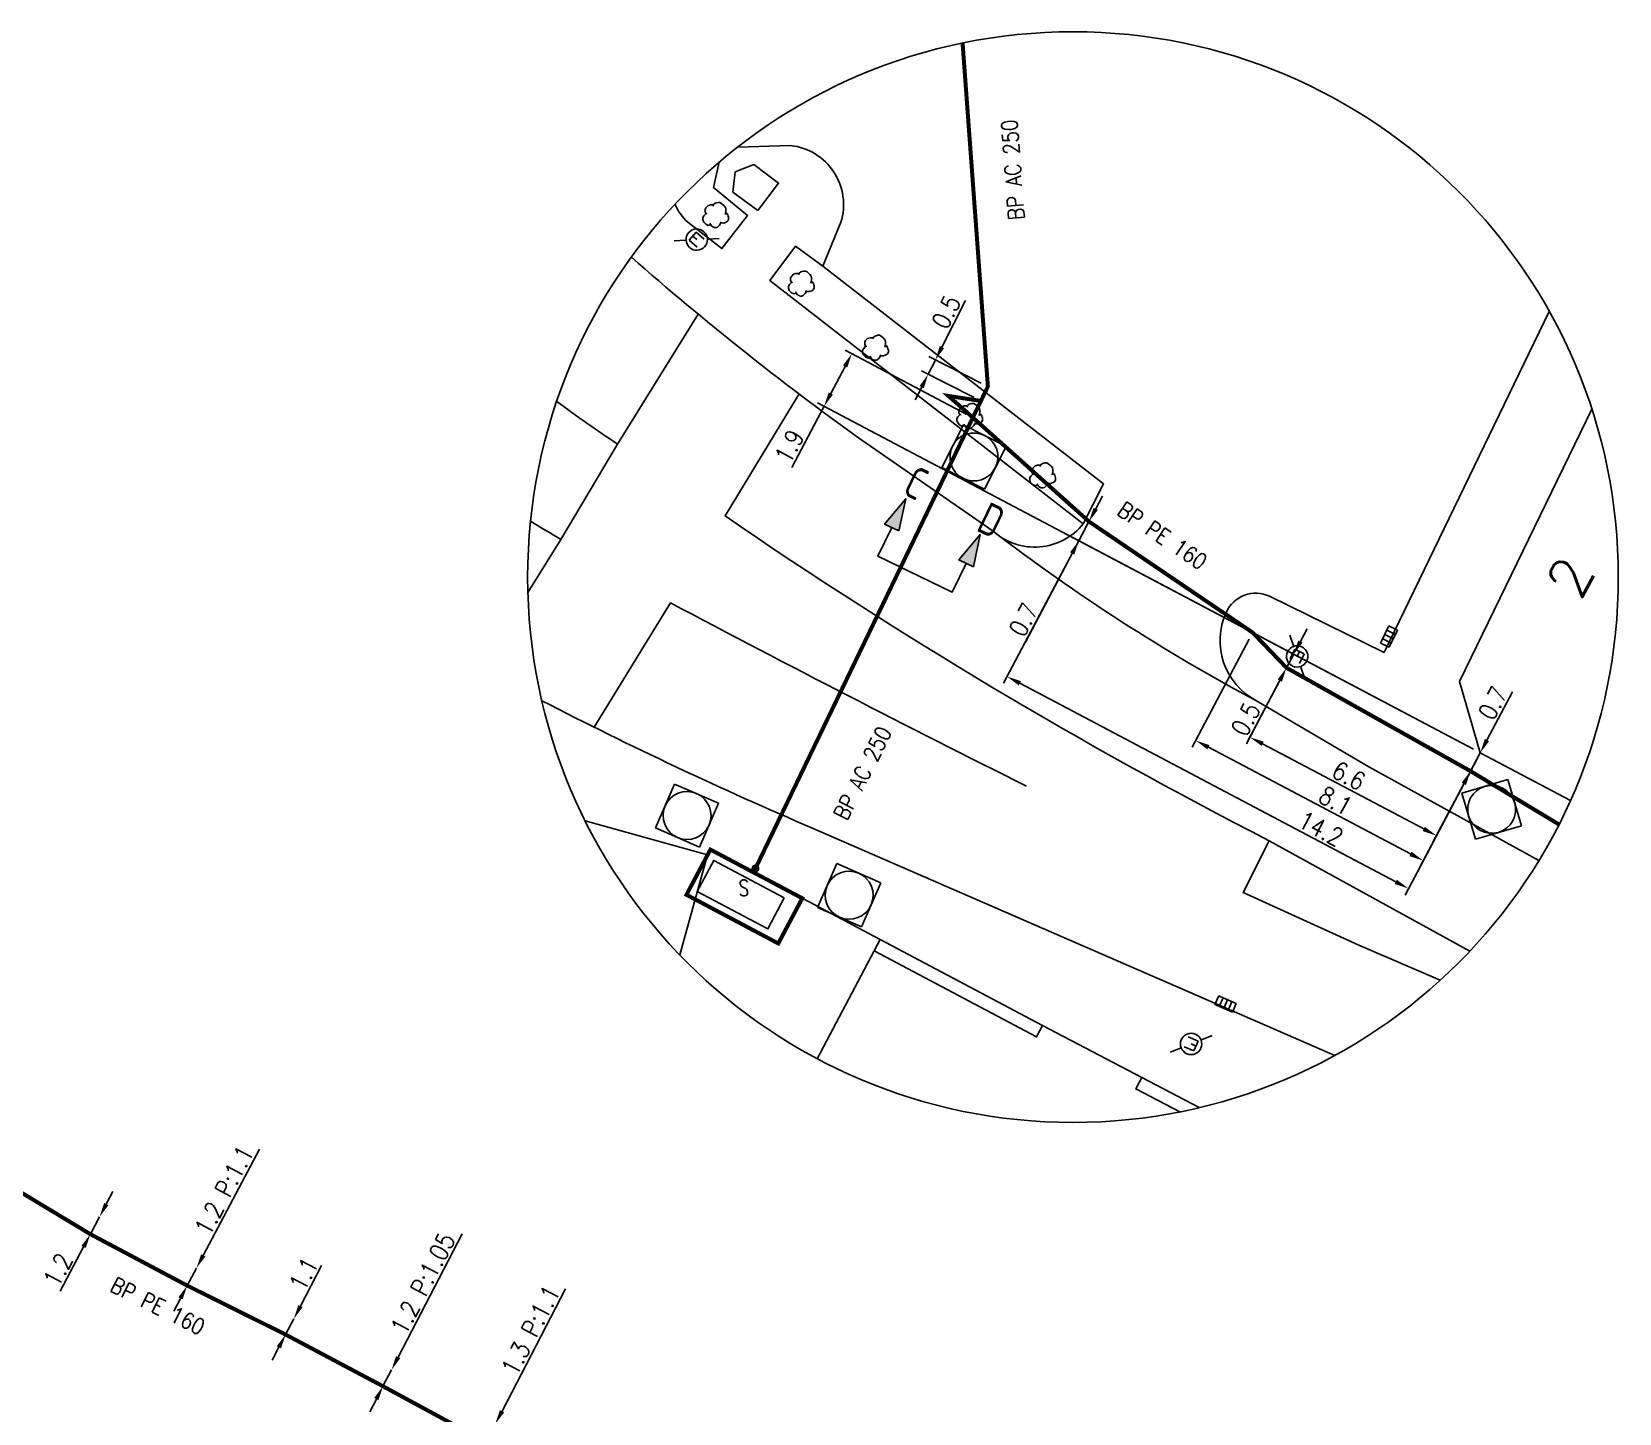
# Model space of a CAD drawing. Header units: millimetres. Extents: x 183997 to 185000, y 127999 to 129007.
# Drawn here: x 184152.9 to 184252.2, y 128248 to 128334.4 of the extents above; entities that cross this region are included whole.
import ezdxf
from ezdxf.enums import TextEntityAlignment as Align

# ---------------------------------------------------------------- set-up
doc = ezdxf.new("R2010")
doc.units = ezdxf.units.MM
doc.header["$PDMODE"] = 34
doc.linetypes.add('L_25_PE', pattern=[2000, 1000, 1000])
doc.layers.get('0').update_dxf_attribs({"linetype": 'CONTINUOUS'})
doc.layers.get('DEFPOINTS').update_dxf_attribs({"linetype": 'CONTINUOUS'})
doc.layers.add('L_150', color=1, linetype='CONTINUOUS')
doc.layers.add('L_900', color=7, linetype='CONTINUOUS')
doc.styles.add('G_ROMANS', font='ROMANS.SHX', dxfattribs={"width": 0.75})
doc.styles.add('indication', font='isocp.shx', dxfattribs={"width": 0.85})
doc.styles.get("Standard").update_dxf_attribs({"font": 'romans.shx', "width": 0.85})
doc.dimstyles.get("Standard").update_dxf_attribs({"dimtxt": 1.5, "dimasz": 1.2, "dimexe": 0.625, "dimexo": 0.625, "dimgap": 0.25, "dimtad": 1, "dimdec": 1, "dimzin": 0, "dimdsep": 46, "dimtxsty": 'Standard', "dimcen": -0.5, "dimadec": 0, "dimazin": 0, "dimtfac": 1, "dimtdec": 1, "dimtmove": 0, "dimatfit": 3, "dimfxl": 0, "dimtolj": 1, "dimtzin": 0, "dimarcsym": 0})

# ---------------------------------------------------------------- blocks, each defined once
blk = doc.blocks.new('L_300_11')
at = {"color": 0, "linetype": 'Continuous', "const_width": 0.248, "flags": 128}
blk.add_lwpolyline([(-0.126, 0, 1), (0.126, 0, 1)], format="xyb", close=True, dxfattribs=at)
at = {"linetype": 'Continuous', "style": 'G_ROMANS', "width": 0.75}
blk.add_attdef('S', text='', height=1, dxfattribs=at).set_placement((0, 1.35), align=Align.MIDDLE_CENTER)
at = {"color": 0, "linetype": 'Continuous', "width": 0.75, "flags": 3}
for tag, p in [('DEF_LEG', (0, -5)), ('DEF_COUP', (0, -7.5)), ('DEF_TYPE', (0, -10))]:
    blk.add_attdef(tag, text='', height=1.2, dxfattribs=at).set_placement(p, align=Align.MIDDLE)
blk = doc.blocks.new('*D866')
at = {"layer": 'DEFPOINTS', "color": 0, "linetype": 'Continuous', "transparency": 16777216}
for p in [(184231.846, 128295.473), (184231.397, 128294.624), (184243.518, 128289.308)]:
    blk.add_point(p, dxfattribs=at)
at = {"layer": 'L_900', "color": 0, "linetype": 'Continuous', "lineweight": -2, "transparency": 16777216}
for p, q in [((184232.266, 128296.268), (184232.686, 128297.064)), ((184231.846, 128295.473), (184231.397, 128294.624)), ((184243.103, 128289.527), (184231.431, 128295.692)), ((184230.977, 128293.828), (184228.958, 128290.005))]:
    blk.add_line(p, q, dxfattribs=at)
at = {"layer": 'L_900', "color": 0, "linetype": 'Continuous', "transparency": 16777216}
for points in [[(184232.133, 128296.339), (184232.399, 128296.198), (184231.846, 128295.473)], [(184230.844, 128293.898), (184231.11, 128293.758), (184231.397, 128294.624)]]:
    blk.add_solid(points, dxfattribs=at)
at = {"layer": 'L_900', "color": 0, "linetype": 'Continuous', "transparency": 16777216, "insert": (184228.85, 128291.407), "char_height": 1.125, "attachment_point": 5, "rotation": 62.1602}
blk.add_mtext('\\A1;0.5', dxfattribs=at)
blk = doc.blocks.new('*D867')
at = {"layer": 'DEFPOINTS', "color": 0, "linetype": 'Continuous', "transparency": 16777216}
for p in [(184219.04, 128303.774), (184218.405, 128302.571), (184243.518, 128289.308)]:
    blk.add_point(p, dxfattribs=at)
at = {"layer": 'L_900', "color": 0, "linetype": 'Continuous', "lineweight": -2, "transparency": 16777216}
for p, q in [((184219.46, 128304.569), (184219.881, 128305.365)), ((184219.04, 128303.774), (184218.405, 128302.571)), ((184243.103, 128289.527), (184217.99, 128302.79)), ((184217.985, 128301.775), (184215.058, 128296.233))]:
    blk.add_line(p, q, dxfattribs=at)
at = {"layer": 'L_900', "color": 0, "linetype": 'Continuous', "transparency": 16777216}
for points in [[(184219.328, 128304.64), (184219.593, 128304.499), (184219.04, 128303.774)], [(184217.852, 128301.845), (184218.117, 128301.705), (184218.405, 128302.571)]]:
    blk.add_solid(points, dxfattribs=at)
at = {"layer": 'L_900', "color": 0, "linetype": 'Continuous', "transparency": 16777216, "insert": (184214.95, 128297.635), "char_height": 1.125, "attachment_point": 5, "rotation": 62.1602}
blk.add_mtext('\\A1;0.7', dxfattribs=at)
blk = doc.blocks.new('*D868')
at = {"layer": 'DEFPOINTS', "color": 0, "linetype": 'Continuous', "transparency": 16777216}
for p in [(184229.281, 128296.827), (184243.518, 128289.308), (184239.953, 128282.558)]:
    blk.add_point(p, dxfattribs=at)
at = {"layer": 'L_900', "color": 0, "linetype": 'Continuous', "lineweight": -2, "transparency": 16777216}
for p, q in [((184229.062, 128296.412), (184225.498, 128289.663)), ((184226.512, 128289.657), (184239.157, 128282.979)), ((184243.299, 128288.894), (184239.734, 128282.144))]:
    blk.add_line(p, q, dxfattribs=at)
at = {"layer": 'L_900', "color": 0, "linetype": 'Continuous', "transparency": 16777216}
for points in [[(184226.582, 128289.789), (184226.442, 128289.524), (184225.716, 128290.077)], [(184239.227, 128283.111), (184239.087, 128282.846), (184239.953, 128282.558)]]:
    blk.add_solid(points, dxfattribs=at)
at = {"layer": 'L_900', "color": 0, "linetype": 'Continuous', "transparency": 16777216, "insert": (184234.467, 128286.304), "char_height": 1.125, "attachment_point": 5, "rotation": 332.1602}
blk.add_mtext('\\A1;8.1', dxfattribs=at)
blk = doc.blocks.new('*D1225')
at = {"layer": 'DEFPOINTS', "color": 0, "linetype": 'Continuous', "transparency": 16777216}
for p in [(184219.04, 128303.774), (184243.518, 128289.308), (184239.031, 128280.813)]:
    blk.add_point(p, dxfattribs=at)
at = {"layer": 'L_900', "color": 0, "linetype": 'Continuous', "lineweight": -2, "transparency": 16777216}
for p, q in [((184218.821, 128303.359), (184213.699, 128293.661)), ((184214.714, 128293.655), (184238.235, 128281.233)), ((184243.299, 128288.894), (184238.812, 128280.398))]:
    blk.add_line(p, q, dxfattribs=at)
at = {"layer": 'L_900', "color": 0, "linetype": 'Continuous', "transparency": 16777216}
for points in [[(184214.784, 128293.788), (184214.644, 128293.523), (184213.918, 128294.075)], [(184238.305, 128281.366), (184238.165, 128281.1), (184239.031, 128280.813)]]:
    blk.add_solid(points, dxfattribs=at)
at = {"layer": 'L_900', "color": 0, "linetype": 'Continuous', "transparency": 16777216, "insert": (184233.545, 128284.558), "char_height": 1.125, "attachment_point": 5, "rotation": 332.1602}
blk.add_mtext('\\A1;14.2', dxfattribs=at)
blk = doc.blocks.new('*D1226')
at = {"layer": 'DEFPOINTS', "color": 0, "linetype": 'Continuous', "transparency": 16777216}
for p in [(184243.518, 128289.308), (184243.518, 128289.308), (184242.911, 128288.159)]:
    blk.add_point(p, dxfattribs=at)
at = {"layer": 'L_900', "color": 0, "linetype": 'Continuous', "lineweight": -2, "transparency": 16777216}
for p, q in [((184243.938, 128290.104), (184245.53, 128293.118)), ((184242.911, 128288.159), (184243.518, 128289.308)), ((184242.49, 128287.363), (184242.07, 128286.567))]:
    blk.add_line(p, q, dxfattribs=at)
at = {"layer": 'L_900', "color": 0, "linetype": 'Continuous', "transparency": 16777216}
for points in [[(184243.805, 128290.174), (184244.071, 128290.034), (184243.518, 128289.308)], [(184242.358, 128287.433), (184242.623, 128287.293), (184242.911, 128288.159)]]:
    blk.add_solid(points, dxfattribs=at)
at = {"layer": 'L_900', "color": 0, "linetype": 'Continuous', "transparency": 16777216, "insert": (184244.311, 128292.416), "char_height": 1.125, "attachment_point": 5, "rotation": 62.1602}
blk.add_mtext('\\A1;0.7', dxfattribs=at)
blk = doc.blocks.new('*D1227')
at = {"layer": 'DEFPOINTS', "color": 0, "linetype": 'Continuous', "transparency": 16777216}
for p in [(184157.135, 128260.277), (184157.135, 128260.277), (184156.561, 128259.189)]:
    blk.add_point(p, dxfattribs=at)
at = {"layer": 'L_150', "color": 0, "linetype": 'Continuous', "lineweight": -2, "transparency": 16777216}
for p, q in [((184157.555, 128261.072), (184157.976, 128261.868)), ((184157.135, 128260.277), (184156.561, 128259.189)), ((184156.14, 128258.393), (184154.673, 128255.615))]:
    blk.add_line(p, q, dxfattribs=at)
at = {"layer": 'L_150', "color": 0, "linetype": 'Continuous', "transparency": 16777216}
for points in [[(184157.423, 128261.142), (184157.688, 128261.002), (184157.135, 128260.277)], [(184156.008, 128258.463), (184156.273, 128258.323), (184156.561, 128259.189)]]:
    blk.add_solid(points, dxfattribs=at)
at = {"layer": 'L_150', "color": 0, "linetype": 'Continuous', "transparency": 16777216, "insert": (184154.533, 128256.956), "char_height": 1.125, "attachment_point": 5, "rotation": 62.1602}
blk.add_mtext('\\A1;1.2', dxfattribs=at)
blk = doc.blocks.new('*D1228')
at = {"layer": 'DEFPOINTS', "color": 0, "linetype": 'Continuous', "transparency": 16777216}
for p in [(184202.467, 128310.988), (184211.776, 128310.279), (184243.518, 128289.308)]:
    blk.add_point(p, dxfattribs=at)
at = {"layer": 'L_900', "color": 0, "linetype": 'Continuous', "lineweight": -2, "transparency": 16777216}
for p, q in [((184211.362, 128310.498), (184203.79, 128314.496)), ((184203.784, 128313.482), (184202.888, 128311.784)), ((184243.103, 128289.527), (184202.053, 128311.207)), ((184202.467, 128310.988), (184200.443, 128307.156))]:
    blk.add_line(p, q, dxfattribs=at)
at = {"layer": 'L_900', "color": 0, "linetype": 'Continuous', "transparency": 16777216}
for points in [[(184203.652, 128313.552), (184203.917, 128313.412), (184204.205, 128314.278)], [(184202.755, 128311.854), (184203.02, 128311.714), (184202.467, 128310.988)]]:
    blk.add_solid(points, dxfattribs=at)
at = {"layer": 'L_900', "color": 0, "linetype": 'Continuous', "transparency": 16777216, "insert": (184200.293, 128308.477), "char_height": 1.125, "attachment_point": 5, "rotation": 62.1602}
blk.add_mtext('\\A1;1.9', dxfattribs=at)
blk = doc.blocks.new('*D1229')
at = {"layer": 'DEFPOINTS', "color": 0, "linetype": 'Continuous', "transparency": 16777216}
for p in [(184231.397, 128294.624), (184243.518, 128289.308), (184240.78, 128284.125)]:
    blk.add_point(p, dxfattribs=at)
at = {"layer": 'L_900', "color": 0, "linetype": 'Continuous', "lineweight": -2, "transparency": 16777216}
for p, q in [((184231.178, 128294.209), (184228.889, 128289.875)), ((184229.904, 128289.869), (184239.984, 128284.545)), ((184243.299, 128288.894), (184240.561, 128283.71))]:
    blk.add_line(p, q, dxfattribs=at)
at = {"layer": 'L_900', "color": 0, "linetype": 'Continuous', "transparency": 16777216}
for points in [[(184229.974, 128290.001), (184229.834, 128289.736), (184229.108, 128290.289)], [(184240.054, 128284.678), (184239.914, 128284.412), (184240.78, 128284.125)]]:
    blk.add_solid(points, dxfattribs=at)
at = {"layer": 'L_900', "color": 0, "linetype": 'Continuous', "transparency": 16777216, "insert": (184235.294, 128287.87), "char_height": 1.125, "attachment_point": 5, "rotation": 332.1602}
blk.add_mtext('\\A1;6.6', dxfattribs=at)
blk = doc.blocks.new('*D1230')
at = {"layer": 'DEFPOINTS', "color": 0, "linetype": 'Continuous', "transparency": 16777216}
for p in [(184209.429, 128313.882), (184212.714, 128312.223), (184212.279, 128311.322)]:
    blk.add_point(p, dxfattribs=at)
at = {"layer": 'L_900', "color": 0, "linetype": 'Continuous', "lineweight": -2, "transparency": 16777216}
for p, q in [((184209.835, 128314.686), (184211.313, 128317.612)), ((184211.861, 128311.533), (184208.56, 128313.201)), ((184208.978, 128312.99), (184209.429, 128313.882)), ((184212.296, 128312.434), (184209.011, 128314.094)), ((184208.572, 128312.186), (184208.166, 128311.383))]:
    blk.add_line(p, q, dxfattribs=at)
at = {"layer": 'L_900', "color": 0, "linetype": 'Continuous', "transparency": 16777216}
for points in [[(184209.701, 128314.753), (184209.969, 128314.618), (184209.429, 128313.882)], [(184208.438, 128312.254), (184208.706, 128312.119), (184208.978, 128312.99)]]:
    blk.add_solid(points, dxfattribs=at)
at = {"layer": 'L_900', "color": 0, "linetype": 'Continuous', "transparency": 16777216, "insert": (184210.107, 128316.889), "char_height": 1.125, "attachment_point": 5, "rotation": 63.19887}
blk.add_mtext('\\A1;0.5', dxfattribs=at)
blk = doc.blocks.new('*D541')
at = {"layer": 'DEFPOINTS', "color": 0, "linetype": 'Continuous', "transparency": 16777216}
for p in [(184175.404, 128250.703), (184175.404, 128250.703), (184174.869, 128249.674)]:
    blk.add_point(p, dxfattribs=at)
at = {"layer": 'L_150', "color": 0, "linetype": 'Continuous', "lineweight": -2, "transparency": 16777216}
for p, q in [((184175.819, 128251.502), (184179.829, 128259.219)), ((184174.869, 128249.674), (184175.404, 128250.703)), ((184174.454, 128248.875), (184174.039, 128248.077))]:
    blk.add_line(p, q, dxfattribs=at)
at = {"layer": 'L_150', "color": 0, "linetype": 'Continuous', "transparency": 16777216}
for points in [[(184175.686, 128251.571), (184175.952, 128251.433), (184175.404, 128250.703)], [(184174.321, 128248.944), (184174.587, 128248.806), (184174.869, 128249.674)]]:
    blk.add_solid(points, dxfattribs=at)
at = {"layer": 'L_150', "color": 0, "linetype": 'Continuous', "transparency": 16777216, "insert": (184177.366, 128256.106), "char_height": 1.125, "attachment_point": 5, "rotation": 62.54202}
blk.add_mtext('\\A1;1.2 P:1.05', dxfattribs=at)
blk = doc.blocks.new('*D544')
at = {"layer": 'DEFPOINTS', "color": 0, "linetype": 'Continuous', "transparency": 16777216}
for p in [(184169.285, 128253.883), (184169.285, 128253.883), (184168.775, 128252.908)]:
    blk.add_point(p, dxfattribs=at)
at = {"layer": 'L_150', "color": 0, "linetype": 'Continuous', "lineweight": -2, "transparency": 16777216}
for p, q in [((184169.702, 128254.68), (184171.032, 128257.222)), ((184168.775, 128252.908), (184169.285, 128253.883)), ((184168.357, 128252.111), (184167.94, 128251.313))]:
    blk.add_line(p, q, dxfattribs=at)
at = {"layer": 'L_150', "color": 0, "linetype": 'Continuous', "transparency": 16777216}
for points in [[(184169.569, 128254.75), (184169.835, 128254.611), (184169.285, 128253.883)], [(184168.224, 128252.18), (184168.49, 128252.041), (184168.775, 128252.908)]]:
    blk.add_solid(points, dxfattribs=at)
at = {"layer": 'L_150', "color": 0, "linetype": 'Continuous', "transparency": 16777216, "insert": (184169.911, 128256.698), "char_height": 1.125, "attachment_point": 5, "rotation": 62.37578}
blk.add_mtext('\\A1;1.1', dxfattribs=at)
blk = doc.blocks.new('*D545')
at = {"layer": 'DEFPOINTS', "color": 0, "linetype": 'Continuous', "transparency": 16777216}
for p in [(184163.201, 128257.067), (184163.201, 128257.067), (184162.621, 128255.97)]:
    blk.add_point(p, dxfattribs=at)
at = {"layer": 'L_150', "color": 0, "linetype": 'Continuous', "lineweight": -2, "transparency": 16777216}
for p, q in [((184163.622, 128257.862), (184167.136, 128264.503)), ((184162.621, 128255.97), (184163.201, 128257.067)), ((184162.2, 128255.175), (184161.779, 128254.38))]:
    blk.add_line(p, q, dxfattribs=at)
at = {"layer": 'L_150', "color": 0, "linetype": 'Continuous', "transparency": 16777216}
for points in [[(184163.49, 128257.932), (184163.755, 128257.792), (184163.201, 128257.067)], [(184162.068, 128255.245), (184162.333, 128255.105), (184162.621, 128255.97)]]:
    blk.add_solid(points, dxfattribs=at)
at = {"layer": 'L_150', "color": 0, "linetype": 'Continuous', "transparency": 16777216, "insert": (184164.927, 128261.931), "char_height": 1.125, "attachment_point": 5, "rotation": 62.11393}
blk.add_mtext('\\A1;1.2 P:1.1', dxfattribs=at)
blk = doc.blocks.new('*D554')
at = {"layer": 'DEFPOINTS', "color": 0, "linetype": 'Continuous', "transparency": 16777216}
for p in [(184181.9, 128247.319), (184181.9, 128247.319), (184181.309, 128246.184)]:
    blk.add_point(p, dxfattribs=at)
at = {"layer": 'L_150', "color": 0, "linetype": 'Continuous', "lineweight": -2, "transparency": 16777216}
for p, q in [((184182.316, 128248.118), (184186.298, 128255.763)), ((184181.309, 128246.184), (184181.9, 128247.319)), ((184180.893, 128245.386), (184180.477, 128244.588))]:
    blk.add_line(p, q, dxfattribs=at)
at = {"layer": 'L_150', "color": 0, "linetype": 'Continuous', "transparency": 16777216}
for points in [[(184182.183, 128248.187), (184182.449, 128248.048), (184181.9, 128247.319)], [(184180.76, 128245.455), (184181.026, 128245.317), (184181.309, 128246.184)]]:
    blk.add_solid(points, dxfattribs=at)
at = {"layer": 'L_150', "color": 0, "linetype": 'Continuous', "transparency": 16777216, "insert": (184184.105, 128253.177), "char_height": 1.125, "attachment_point": 5, "rotation": 62.48654}
blk.add_mtext('\\A1;1.3 P:1.1', dxfattribs=at)

msp = doc.modelspace()

# ---------------------------------------------------------------- hatches: boundary and pattern name
at = {"layer": 'L_900', "ltscale": 0.5}
h = msp.add_hatch(color=256, dxfattribs=at)
h.dxf.hatch_style = 1
h.paths.add_polyline_path([(184206.252, 128303.621), (184207.153, 128303.186), (184207.571, 128305.205)])
h = msp.add_hatch(color=256, dxfattribs=at)
h.dxf.hatch_style = 1
h.paths.add_polyline_path([(184210.906, 128301.376), (184211.807, 128300.942), (184212.225, 128302.96)])

# ---------------------------------------------------------------- linework, layer by layer
at = {"layer": 'L_150', "linetype": 'L_25_PE', "const_width": 0.25, "flags": 128}
msp.add_lwpolyline([(184132.454, 128276.069), (184131.448, 128276.219), (184132.193, 128275.552), (184135.845, 128272.29), (184140.965, 128268.816), (184142.023, 128267.715), (184147.78, 128264.482), (184156.561, 128259.189), (184162.621, 128255.97), (184168.775, 128252.908), (184174.869, 128249.674), (184181.309, 128246.184), (184188.226, 128242.65), (184194.008, 128239.624), (184201.111, 128235.886), (184207.488, 128232.543), (184213.63, 128229.274), (184219, 128226.483), (184222.644, 128224.434), (184224.147, 128223.588), (184229.616, 128220.845), (184250.78, 128209.543), (184257.357, 128206.043), (184262.249, 128203.205), (184268.429, 128200.279), (184276.311, 128196.101), (184283.369, 128192.246), (184288.99, 128189.23), (184295.518, 128185.742), (184302.189, 128182.334), (184307.73, 128179.379), (184315.74, 128175.146), (184322.502, 128171.685), (184328.27, 128168.706), (184330.936, 128167.298), (184336.633, 128164.024), (184342.714, 128160.875), (184349.198, 128157.365), (184355.557, 128153.999), (184361.65, 128150.948), (184371.119, 128145.725), (184377.056, 128142.447), (184383.321, 128139.227), (184389.582, 128135.943), (184396.262, 128132.474), (184398.811, 128131.213), (184409.932, 128125.004), (184412.216, 128123.822), (184425.407, 128116.855), (184430.283, 128114.322), (184435.18, 128111.828), (184440.851, 128108.667), (184447.275, 128105.25), (184452.212, 128102.679)], dxfattribs=at)
at = {"layer": 'L_900', "color": 252}
for p, q in [((184195.016, 128323.177), (184195.017, 128323.305)), ((184195.066, 128323.023), (184195.016, 128323.177)), ((184195.017, 128323.305), (184195.069, 128323.407)), ((184195.069, 128323.407), (184195.198, 128323.534)), ((184195.198, 128323.534), (184195.351, 128323.584)), ((184195.351, 128323.584), (184195.479, 128323.583)), ((184195.479, 128323.583), (184195.53, 128323.557)), ((184195.556, 128323.608), (184195.504, 128323.506)), ((184195.659, 128323.684), (184195.556, 128323.608)), ((184195.659, 128323.684), (184195.813, 128323.734)), ((184195.813, 128323.734), (184195.94, 128323.733)), ((184195.94, 128323.733), (184196.042, 128323.681)), ((184196.042, 128323.681), (184196.22, 128323.526)), ((184196.22, 128323.526), (184196.296, 128323.423)), ((184196.32, 128323.219), (184196.293, 128323.04)), ((184196.296, 128323.423), (184196.321, 128323.347)), ((184196.321, 128323.347), (184196.32, 128323.219)), ((184194.886, 128322.795), (184194.885, 128322.667)), ((184194.885, 128322.667), (184194.935, 128322.513)), ((184194.938, 128322.897), (184194.886, 128322.795)), ((184194.935, 128322.513), (184195.062, 128322.385)), ((184195.066, 128323.023), (184194.938, 128322.897)), ((184195.062, 128322.385), (184195.214, 128322.307)), ((184195.143, 128323.048), (184195.066, 128323.023)), ((184195.214, 128322.307), (184195.368, 128322.357)), ((184195.368, 128322.357), (184195.343, 128322.434)), ((184195.444, 128322.254), (184195.368, 128322.357)), ((184195.546, 128322.202), (184195.444, 128322.254)), ((184195.597, 128322.176), (184195.546, 128322.202)), ((184195.725, 128322.175), (184195.597, 128322.176)), ((184195.801, 128322.2), (184195.725, 128322.175)), ((184195.93, 128322.327), (184195.801, 128322.2)), ((184195.982, 128322.429), (184195.93, 128322.327)), ((184196.008, 128322.48), (184195.957, 128322.506)), ((184195.982, 128322.429), (184196.008, 128322.48)), ((184196.059, 128322.454), (184196.008, 128322.48)), ((184196.187, 128322.453), (184196.059, 128322.454)), ((184196.34, 128322.503), (184196.187, 128322.453)), ((184196.293, 128323.04), (184196.267, 128322.989)), ((184196.37, 128323.065), (184196.319, 128323.091)), ((184196.443, 128322.579), (184196.34, 128322.503)), ((184196.37, 128323.065), (184196.446, 128322.962)), ((184196.495, 128322.681), (184196.443, 128322.579)), ((184196.446, 128322.962), (184196.471, 128322.885)), ((184196.471, 128322.885), (184196.496, 128322.809)), ((184196.496, 128322.809), (184196.495, 128322.681)), ((184193.792, 128321.375), (184193.086, 128321.338)), ((184194.473, 128321.884), (184194.027, 128321.388)), ((184194.027, 128321.388), (184194.523, 128320.942)), ((184194.25, 128321.636), (184194.498, 128321.413)), ((184194.473, 128321.884), (184194.968, 128321.438)), ((184195.204, 128321.451), (184195.91, 128321.489)), ((184200.425, 128319.115), (184200.554, 128319.242)), ((184200.554, 128319.242), (184200.708, 128319.292)), ((184200.708, 128319.292), (184200.836, 128319.291)), ((184200.836, 128319.291), (184200.887, 128319.265)), ((184200.912, 128319.316), (184200.861, 128319.214)), ((184201.015, 128319.392), (184200.912, 128319.316)), ((184201.015, 128319.392), (184201.169, 128319.442)), ((184201.169, 128319.442), (184201.297, 128319.441)), ((184201.297, 128319.441), (184201.399, 128319.389)), ((184201.399, 128319.389), (184201.576, 128319.234)), ((184201.576, 128319.234), (184201.652, 128319.131)), ((184200.242, 128318.503), (184200.241, 128318.375)), ((184200.241, 128318.375), (184200.291, 128318.221)), ((184200.294, 128318.605), (184200.242, 128318.503)), ((184200.291, 128318.221), (184200.418, 128318.093)), ((184200.423, 128318.731), (184200.294, 128318.605)), ((184200.373, 128318.885), (184200.374, 128319.013)), ((184200.423, 128318.731), (184200.373, 128318.885)), ((184200.374, 128319.013), (184200.425, 128319.115)), ((184200.5, 128318.756), (184200.423, 128318.731)), ((184200.724, 128318.065), (184200.699, 128318.142)), ((184201.364, 128318.188), (184201.313, 128318.214)), ((184201.338, 128318.137), (184201.364, 128318.188)), ((184201.415, 128318.162), (184201.364, 128318.188)), ((184201.543, 128318.161), (184201.415, 128318.162)), ((184201.697, 128318.211), (184201.543, 128318.161)), ((184201.649, 128318.748), (184201.624, 128318.697)), ((184201.676, 128318.927), (184201.649, 128318.748)), ((184201.652, 128319.131), (184201.677, 128319.054)), ((184201.726, 128318.773), (184201.675, 128318.799)), ((184201.677, 128319.054), (184201.676, 128318.927)), ((184201.799, 128318.287), (184201.697, 128318.211)), ((184201.726, 128318.773), (184201.802, 128318.67)), ((184201.851, 128318.389), (184201.799, 128318.287)), ((184201.802, 128318.67), (184201.827, 128318.593)), ((184201.827, 128318.593), (184201.852, 128318.517)), ((184201.852, 128318.517), (184201.851, 128318.389)), ((184200.418, 128318.093), (184200.571, 128318.015)), ((184200.571, 128318.015), (184200.724, 128318.065)), ((184200.8, 128317.962), (184200.724, 128318.065)), ((184200.902, 128317.91), (184200.8, 128317.962)), ((184200.953, 128317.884), (184200.902, 128317.91)), ((184201.081, 128317.883), (184200.953, 128317.884)), ((184201.158, 128317.908), (184201.081, 128317.883)), ((184201.286, 128318.035), (184201.158, 128317.908)), ((184201.338, 128318.137), (184201.286, 128318.035)), ((184205.062, 128315.1), (184205.191, 128315.227)), ((184205.191, 128315.227), (184205.345, 128315.277)), ((184205.345, 128315.277), (184205.473, 128315.276)), ((184205.473, 128315.276), (184205.524, 128315.25)), ((184205.549, 128315.301), (184205.498, 128315.199)), ((184205.652, 128315.377), (184205.549, 128315.301)), ((184205.652, 128315.377), (184205.806, 128315.427)), ((184205.806, 128315.427), (184205.934, 128315.426)), ((184205.934, 128315.426), (184206.036, 128315.374)), ((184206.036, 128315.374), (184206.213, 128315.22)), ((184206.213, 128315.22), (184206.289, 128315.117)), ((184204.879, 128314.488), (184204.878, 128314.36)), ((184204.878, 128314.36), (184204.928, 128314.207)), ((184204.931, 128314.59), (184204.879, 128314.488)), ((184204.928, 128314.207), (184205.055, 128314.078)), ((184205.06, 128314.717), (184204.931, 128314.59)), ((184205.01, 128314.871), (184205.011, 128314.998)), ((184205.06, 128314.717), (184205.01, 128314.871)), ((184205.011, 128314.998), (184205.062, 128315.1)), ((184205.137, 128314.742), (184205.06, 128314.717)), ((184206.001, 128314.173), (184205.95, 128314.199)), ((184205.975, 128314.122), (184206.001, 128314.173)), ((184206.052, 128314.147), (184206.001, 128314.173)), ((184206.334, 128314.197), (184206.18, 128314.147)), ((184206.286, 128314.734), (184206.261, 128314.683)), ((184206.313, 128314.912), (184206.286, 128314.734)), ((184206.289, 128315.117), (184206.314, 128315.04)), ((184206.363, 128314.759), (184206.312, 128314.784)), ((184206.314, 128315.04), (184206.313, 128314.912)), ((184206.436, 128314.272), (184206.334, 128314.197)), ((184206.363, 128314.759), (184206.439, 128314.656)), ((184206.488, 128314.374), (184206.436, 128314.272)), ((184206.439, 128314.656), (184206.464, 128314.579)), ((184206.464, 128314.579), (184206.489, 128314.502)), ((184206.489, 128314.502), (184206.488, 128314.374)), ((184205.055, 128314.078), (184205.208, 128314)), ((184205.208, 128314), (184205.361, 128314.05)), ((184205.361, 128314.05), (184205.336, 128314.127)), ((184205.437, 128313.948), (184205.361, 128314.05)), ((184205.539, 128313.896), (184205.437, 128313.948)), ((184205.59, 128313.87), (184205.539, 128313.896)), ((184205.718, 128313.869), (184205.59, 128313.87)), ((184205.795, 128313.894), (184205.718, 128313.869)), ((184205.924, 128314.021), (184205.795, 128313.894)), ((184205.975, 128314.122), (184205.924, 128314.021)), ((184206.18, 128314.147), (184206.052, 128314.147)), ((184210.776, 128310.222), (184210.775, 128310.094)), ((184210.828, 128310.324), (184210.776, 128310.222)), ((184210.956, 128310.451), (184210.828, 128310.324)), ((184210.906, 128310.604), (184210.907, 128310.732)), ((184210.956, 128310.451), (184210.906, 128310.604)), ((184210.907, 128310.732), (184210.959, 128310.834)), ((184211.033, 128310.476), (184210.956, 128310.451)), ((184210.959, 128310.834), (184211.088, 128310.961)), ((184211.088, 128310.961), (184211.242, 128311.011)), ((184211.242, 128311.011), (184211.369, 128311.01)), ((184211.369, 128311.01), (184211.42, 128310.984)), ((184211.446, 128311.035), (184211.394, 128310.933)), ((184211.549, 128311.111), (184211.446, 128311.035)), ((184211.549, 128311.111), (184211.703, 128311.161)), ((184211.703, 128311.161), (184211.83, 128311.16)), ((184211.83, 128311.16), (184211.932, 128311.108)), ((184211.932, 128311.108), (184212.11, 128310.953)), ((184212.11, 128310.953), (184212.186, 128310.851)), ((184212.183, 128310.467), (184212.157, 128310.416)), ((184212.21, 128310.646), (184212.183, 128310.467)), ((184212.186, 128310.851), (184212.211, 128310.774)), ((184212.26, 128310.492), (184212.209, 128310.518)), ((184212.211, 128310.774), (184212.21, 128310.646)), ((184212.26, 128310.492), (184212.336, 128310.39)), ((184212.336, 128310.39), (184212.361, 128310.313)), ((184212.361, 128310.313), (184212.386, 128310.236)), ((184212.386, 128310.236), (184212.385, 128310.108)), ((184211.184, 128309.833), (184209.823, 128307.16)), ((184210.775, 128310.094), (184210.825, 128309.941)), ((184210.825, 128309.941), (184210.952, 128309.812)), ((184210.952, 128309.812), (184211.104, 128309.734)), ((184211.104, 128309.734), (184211.258, 128309.784)), ((184211.184, 128309.833), (184213.858, 128308.472)), ((184211.258, 128309.784), (184211.233, 128309.861)), ((184211.334, 128309.681), (184211.258, 128309.784)), ((184211.436, 128309.629), (184211.334, 128309.681)), ((184211.487, 128309.603), (184211.436, 128309.629)), ((184211.615, 128309.603), (184211.487, 128309.603)), ((184211.692, 128309.628), (184211.615, 128309.603)), ((184211.82, 128309.754), (184211.692, 128309.628)), ((184211.872, 128309.856), (184211.82, 128309.754)), ((184211.898, 128309.907), (184211.847, 128309.933)), ((184211.872, 128309.856), (184211.898, 128309.907)), ((184211.949, 128309.881), (184211.898, 128309.907)), ((184212.077, 128309.88), (184211.949, 128309.881)), ((184212.23, 128309.93), (184212.077, 128309.88)), ((184212.333, 128310.006), (184212.23, 128309.93)), ((184212.385, 128310.108), (184212.333, 128310.006)), ((184213.858, 128308.472), (184212.497, 128305.799)), ((184215.523, 128307.117), (184215.652, 128307.244)), ((184215.652, 128307.244), (184215.805, 128307.294)), ((184215.805, 128307.294), (184215.933, 128307.293)), ((184215.933, 128307.293), (184215.984, 128307.267)), ((184216.01, 128307.318), (184215.958, 128307.216)), ((184216.113, 128307.394), (184216.01, 128307.318)), ((184216.113, 128307.394), (184216.266, 128307.444)), ((184216.266, 128307.444), (184216.394, 128307.443)), ((184216.394, 128307.443), (184216.496, 128307.391)), ((184216.496, 128307.391), (184216.674, 128307.237)), ((184216.674, 128307.237), (184216.75, 128307.134)), ((184209.823, 128307.16), (184212.497, 128305.799)), ((184215.391, 128306.607), (184215.339, 128306.505)), ((184215.339, 128306.505), (184215.339, 128306.378)), ((184215.339, 128306.378), (184215.389, 128306.224)), ((184215.389, 128306.224), (184215.515, 128306.095)), ((184215.52, 128306.734), (184215.391, 128306.607)), ((184215.47, 128306.888), (184215.471, 128307.016)), ((184215.52, 128306.734), (184215.47, 128306.888)), ((184215.471, 128307.016), (184215.523, 128307.117)), ((184215.597, 128306.759), (184215.52, 128306.734)), ((184216.747, 128306.751), (184216.721, 128306.7)), ((184216.774, 128306.929), (184216.747, 128306.751)), ((184216.75, 128307.134), (184216.775, 128307.057)), ((184216.824, 128306.776), (184216.773, 128306.802)), ((184216.775, 128307.057), (184216.774, 128306.929)), ((184216.897, 128306.29), (184216.794, 128306.214)), ((184216.824, 128306.776), (184216.9, 128306.673)), ((184216.949, 128306.391), (184216.897, 128306.29)), ((184216.9, 128306.673), (184216.925, 128306.596)), ((184216.925, 128306.596), (184216.95, 128306.519)), ((184216.95, 128306.519), (184216.949, 128306.391)), ((184215.515, 128306.095), (184215.668, 128306.017)), ((184215.668, 128306.017), (184215.822, 128306.067)), ((184215.822, 128306.067), (184215.797, 128306.144)), ((184215.898, 128305.965), (184215.822, 128306.067)), ((184216, 128305.913), (184215.898, 128305.965)), ((184216.051, 128305.887), (184216, 128305.913)), ((184216.178, 128305.886), (184216.051, 128305.887)), ((184216.255, 128305.911), (184216.178, 128305.886)), ((184216.384, 128306.038), (184216.255, 128305.911)), ((184216.436, 128306.14), (184216.384, 128306.038)), ((184216.462, 128306.191), (184216.411, 128306.216)), ((184216.436, 128306.14), (184216.462, 128306.191)), ((184216.513, 128306.165), (184216.462, 128306.191)), ((184216.64, 128306.164), (184216.513, 128306.165)), ((184216.794, 128306.214), (184216.64, 128306.164)), ((184231.833, 128296.004), (184231.602, 128296.672)), ((184237.326, 128296.257), (184237.806, 128297.247)), ((184237.414, 128296.437), (184237.954, 128296.175)), ((184237.544, 128296.707), (184238.084, 128296.445)), ((184237.675, 128296.977), (184238.215, 128296.715)), ((184237.806, 128297.247), (184238.346, 128296.985)), ((184238.346, 128296.985), (184237.866, 128295.995)), ((184231.911, 128295.782), (184231.62, 128295.182)), ((184232.511, 128295.491), (184231.911, 128295.782)), ((184232.211, 128295.636), (184232.065, 128295.336)), ((184232.511, 128295.491), (184232.22, 128294.891)), ((184237.326, 128296.257), (184237.283, 128296.167)), ((184237.283, 128296.167), (184237.823, 128295.905)), ((184232.297, 128294.668), (184232.529, 128294)), ((184191.919, 128284.604), (184193.117, 128287.354)), ((184193.117, 128287.354), (184195.867, 128286.156)), ((184245.252, 128287.626), (184242.373, 128286.783)), ((184246.095, 128284.747), (184245.252, 128287.626)), ((184243.216, 128283.904), (184242.373, 128286.783)), ((184194.669, 128283.406), (184195.867, 128286.156)), ((184191.919, 128284.604), (184194.669, 128283.406)), ((184246.095, 128284.747), (184243.216, 128283.904)), ((184193.431, 128276.666), (184195.17, 128282.926)), ((184202.062, 128279.62), (184203.26, 128282.371)), ((184203.26, 128282.371), (184206.01, 128281.173)), ((184204.812, 128278.422), (184206.01, 128281.173)), ((184202.062, 128279.62), (184204.812, 128278.422)), ((184227.157, 128274.101), (184226.918, 128273.55)), ((184226.918, 128273.55), (184227.01, 128273.511)), ((184228.019, 128273.072), (184227.01, 128273.511)), ((184227.249, 128274.061), (184227.157, 128274.101)), ((184227.432, 128273.981), (184227.193, 128273.431)), ((184227.249, 128274.061), (184228.258, 128273.623)), ((184227.708, 128273.862), (184227.468, 128273.311)), ((184227.983, 128273.742), (184227.744, 128273.192)), ((184228.258, 128273.623), (184228.019, 128273.072)), ((184225.867, 128271.263), (184225.255, 128271.529)), ((184226.086, 128271.349), (184226.744, 128271.609)), ((184224.77, 128270.831), (184224.112, 128270.571)), ((184225.601, 128270.651), (184224.989, 128270.917)), ((184225.734, 128270.957), (184225.428, 128271.09)), ((184225.601, 128270.651), (184225.867, 128271.263))]:
    msp.add_line(p, q, dxfattribs=at)
at = {"layer": 'L_900'}
msp.add_line((184237.823, 128295.905), (184237.866, 128295.995), dxfattribs=at)
at = {"layer": 'L_900', "color": 1, "linetype": 'Continuous', "ltscale": 0.5, "flags": 128}
msp.add_lwpolyline([(184211.131, 128333.712, 0.25, 0.25, 0), (184212.714, 128312.223, 0.25, 0.25, 0), (184212.279, 128311.322, 0.25, 0.25, 0), (184211.776, 128310.279, 0.25, 0.25, 0), (184198.172, 128282.072, 0.25, 0.25, 0), (184198.172, 128282.072, 0.25, 0.25, 0), (184198.051, 128281.822, 0, 0, 0)], format="xyseb", dxfattribs=at)
at = {"layer": 'L_900', "color": 252}
for points in [[(184190.408, 128320.316, 0.024533), (184204.616, 128309.015), (184213.046, 128303.172, 0.432028), (184218.682, 128303.634), (184219.95, 128306.126), (184202.386, 128319.745), (184203.516, 128322.502, 0.472985), (184200.369, 128327.298), (184197.046, 128327.196)], [(184195.907, 128326.267), (184195.541, 128324.679), (184197.678, 128322.922), (184196.072, 128320.853), (184193.948, 128322.5, -0.113659), (184193.139, 128323.626)], [(184247.84, 128316.915), (184237.5, 128295.584), (184230.326, 128299.097, 0.416827), (184227.636, 128298.111, 0.400262), (184229.51, 128292.568), (184236.545, 128288.432), (184247.183, 128282.558)], [(184230.304, 128283.808, -0.031909), (184196.272, 128304.122), (184200.897, 128311.757)], [(184213.046, 128303.172, 0.04181), (184229.51, 128292.568, 0.04181)], [(184188.075, 128290.91), (184192.861, 128298.681, 0.005896), (184215.13, 128287.22, 0.005896)], [(184184.808, 128292.567, 0.018093), (184201.783, 128284.574), (184224.884, 128274.513), (184234.421, 128270.37)]]:
    msp.add_lwpolyline(points, format="xyb", dxfattribs=at)
msp.add_lwpolyline([(184198.323, 128323.229), (184199.616, 128324.945), (184198.081, 128326.104), (184196.903, 128325.65), (184196.756, 128324.387)], close=True, dxfattribs=at)
for points in [[(184218.682, 128303.634), (184199.063, 128318.866), (184200.675, 128320.997), (184202.386, 128319.745)], [(184194.585, 128316.753), (184189.55, 128308.618)], [(184250.498, 128310.815), (184242.212, 128293.77), (184243.518, 128289.308), (184249.166, 128286.325)], [(184187.516, 128285.052), (184195.17, 128282.926), (184195.354, 128283.252), (184205.981, 128277.616), (184202.031, 128270.169)], [(184242.863, 128276.892), (184230.304, 128283.808), (184228.679, 128280.567), (184235.918, 128277.273), (184241.017, 128275.078)], [(184205.606, 128276.909), (184215.762, 128271.532), (184216.136, 128272.239), (184205.981, 128277.616)], [(184225.932, 128267.106), (184222.341, 128268.989), (184221.97, 128268.281), (184224.717, 128266.84)]]:
    msp.add_lwpolyline(points, dxfattribs=at)
at = {"layer": 'L_900', "color": 252, "flags": 128}
msp.add_lwpolyline([(184185.739, 128311.291, 0.012806), (184189.55, 128308.618), (184185.996, 128302.653, -0.001925), (184184.1, 128303.799, -0.001925)], format="xyb", dxfattribs=at)
at = {"layer": 'L_900', "color": 1, "linetype": 'Continuous', "ltscale": 0.5, "const_width": 0.25, "flags": 128}
msp.add_lwpolyline([(184248.446, 128284.822), (184242.911, 128288.159), (184231.397, 128294.624), (184229.281, 128296.827), (184219.04, 128303.774), (184211.776, 128310.279), (184210.246, 128311.632), (184212.279, 128311.322)], dxfattribs=at)
at = {"layer": 'L_900', "ltscale": 0.5, "flags": 128}
for points in [[(184207.153, 128303.186), (184206.252, 128303.621), (184207.571, 128305.205)], [(184211.807, 128300.942), (184210.906, 128301.376), (184212.225, 128302.96)]]:
    msp.add_lwpolyline(points, close=True, dxfattribs=at)
msp.add_lwpolyline([(184206.702, 128303.404), (184205.834, 128301.602), (184210.487, 128299.358), (184211.356, 128301.159)], dxfattribs=at)
at = {"layer": 'L_900'}
msp.add_lwpolyline([(184185.996, 128302.653), (184183.933, 128299.339)], dxfattribs=at)
at = {"layer": 'L_900', "color": 0, "linetype": 'Continuous', "const_width": 0.25, "flags": 128}
msp.add_lwpolyline([(184201.101, 128280.204), (184199.601, 128277.377), (184193.855, 128280.425), (184195.354, 128283.252)], close=True, dxfattribs=at)
at = {"layer": 'L_900', "color": 0, "linetype": 'Continuous', "flags": 128}
msp.add_lwpolyline([(184199.979, 128280.233), (184198.948, 128278.29), (184194.531, 128280.632), (184195.562, 128282.576)], close=True, dxfattribs=at)
at = {"layer": 'L_900', "color": 252, "flags": 128}
msp.add_lwpolyline([(184216.136, 128272.239), (184222.341, 128268.989)], dxfattribs=at)
at = {"layer": 'L_900', "ltscale": 0.5}
msp.add_circle((184218.039, 128300.3), 34.119, dxfattribs=at)
at = {"layer": 'L_900', "color": 252}
for centre, major_axis, start_param, end_param in [((184194.498, 128321.413), (0.666, 0.036), 5.497787, 11.780972), ((184211.841, 128307.816), (-1.426, -0.464), 3.926991, 10.210176), ((184232.065, 128295.336), (0.219, -0.63), 5.497787, 11.780972), ((184244.234, 128285.765), (0.72, 1.316), 3.926991, 10.210176), ((184193.893, 128285.38), (0.549, -1.396), 3.926991, 10.210176), ((184204.036, 128280.397), (0.549, -1.396), 3.926991, 10.210176), ((184225.428, 128271.09), (-0.62, -0.245), 5.497787, 11.780972)]:
    msp.add_ellipse(centre, major_axis=major_axis, ratio=1, start_param=start_param, end_param=end_param, dxfattribs=at)

# ---------------------------------------------------------------- block references
at = {"layer": 'L_900', "ltscale": 0.5}
ref = msp.add_blockref('L_300_11', (184198.172, 128282.072), dxfattribs=dict(at, rotation=241.5300995765998))
ref.add_attrib('S', 'S', dxfattribs={"layer": '0', "linetype": 'Continuous', "height": 1, "style": 'G_ROMANS', "width": 0.75}).set_placement((184197.444, 128280.849), align=Align.MIDDLE_CENTER)

# ---------------------------------------------------------------- texts
at = {"layer": 'L_150', "linetype": 'Continuous', "width": 0.85}
msp.add_text('BP PE 160', height=1, rotation=333.54281, dxfattribs=at).set_placement((184160.781, 128254.694), align=Align.MIDDLE)
at = {"layer": 'L_900', "color": 1, "linetype": 'Continuous', "width": 0.85}
for s, rotation, p in [('BP AC 250', 94.20293, (184214.276, 128325.779)), ('BP PE 160', 325.85069, (184223.635, 128302.889)), ('BP AC 250', 63.19887, (184204.869, 128288.033))]:
    msp.add_text(s, height=1, rotation=rotation, dxfattribs=at).set_placement(p, align=Align.MIDDLE)
at = {"layer": 'L_900', "color": 252}
msp.add_text('2', height=2.5, rotation=62.1602, dxfattribs=at).set_placement((184249.141, 128300.302), align=Align.MIDDLE)
at = {"layer": 'L_900', "char_height": 2, "width": 3.25294, "attachment_point": 1, "rotation": 334.25167, "style": 'indication'}
for s, insert in [('C', (184208.164, 128307.325)), ('D', (184212.767, 128305.052))]:
    msp.add_mtext(s, dxfattribs=dict(at, insert=insert))

# ---------------------------------------------------------------- dimensions: what is measured, and where the dimension line sits
at = {"layer": 'L_150', "linetype": 'Continuous'}
for base, p1, p2, angle, text, picture, middle in [((184163.201, 128257.067), (184162.621, 128255.97), (184163.201, 128257.067), 242.11393, '<> P:1.1', '*D545', (184165.59, 128261.58)), ((184175.404, 128250.703), (184174.869, 128249.674), (184175.404, 128250.703), 242.54202, '<> P:1.05', '*D541', (184178.031, 128255.76)), ((184181.9, 128247.319), (184181.309, 128246.184), (184181.9, 128247.319), 242.48654, '<> P:1.1', '*D554', (184184.77, 128252.83))]:
    dim = msp.add_linear_dim(base=base, p1=p1, p2=p2, angle=angle, text=text, dimstyle='Standard', override={"dimscale": 0.75, "dimatfit": 0}, dxfattribs=at)
    dim.commit()
    dim.dimension.update_dxf_attribs({"geometry": picture, "text_midpoint": middle, "dimtype": 160})
for base, p1, p2, angle, picture, middle in [((184157.135, 128260.277), (184156.561, 128259.189), (184157.135, 128260.277), 242.1602, '*D1227', (184155.197, 128256.606)), ((184169.285, 128253.883), (184168.775, 128252.908), (184169.285, 128253.883), 242.37578, '*D544', (184170.576, 128256.35))]:
    dim = msp.add_linear_dim(base=base, p1=p1, p2=p2, angle=angle, dimstyle='Standard', override={"dimscale": 0.75, "dimatfit": 0}, dxfattribs=at)
    dim.commit()
    dim.dimension.update_dxf_attribs({"geometry": picture, "text_midpoint": middle, "dimtype": 160})
at = {"layer": 'L_900', "color": 1, "linetype": 'Continuous'}
for base, p1, p2, angle, text, override, picture, middle in [((184209.429, 128313.882), (184212.279, 128311.322), (184212.714, 128312.223), 243.19887, '0.5', {"dimscale": 0.75, "dimatfit": 0}, '*D1230', (184210.777, 128316.551)), ((184202.467, 128310.988), (184211.776, 128310.279), (184243.518, 128289.308), 62.1602, '1.9', {"dimscale": 0.75}, '*D1228', (184200.956, 128308.127)), ((184218.405, 128302.571), (184219.04, 128303.774), (184243.518, 128289.308), 62.1602, '0.7', {"dimscale": 0.75, "dimatfit": 0}, '*D867', (184215.613, 128297.284)), ((184239.031, 128280.813), (184219.04, 128303.774), (184243.518, 128289.308), 152.1602, '14.2', {"dimscale": 0.75, "dimatfit": 0}, '*D1225', (184233.195, 128283.895)), ((184239.953, 128282.558), (184229.281, 128296.827), (184243.518, 128289.308), 152.1602, '8.1', {"dimscale": 0.75, "dimatfit": 0}, '*D868', (184234.117, 128285.641)), ((184231.846, 128295.473), (184231.397, 128294.624), (184243.518, 128289.308), 242.1602, '0.5', {"dimscale": 0.75, "dimatfit": 0}, '*D866', (184229.513, 128291.057)), ((184243.518, 128289.308), (184242.911, 128288.159), (184243.518, 128289.308), 242.1602, '0.7', {"dimscale": 0.75, "dimatfit": 0}, '*D1226', (184244.974, 128292.066))]:
    dim = msp.add_linear_dim(base=base, p1=p1, p2=p2, angle=angle, text=text, dimstyle='Standard', override=override, dxfattribs=at)
    dim.commit()
    dim.dimension.update_dxf_attribs({"geometry": picture, "text_midpoint": middle, "dimtype": 160})
dim = msp.add_linear_dim(base=(184240.78, 128284.125), p1=(184231.397, 128294.624), p2=(184243.518, 128289.308), angle=152.1602, text='6.6', dimstyle='Standard', override={"dimscale": 0.75, "dimatfit": 0}, dxfattribs=at)
dim.commit()
dim.dimension.update_dxf_attribs({"geometry": '*D1229', "text_midpoint": (184235.294, 128287.87)})

doc.saveas('drawing.dxf')
